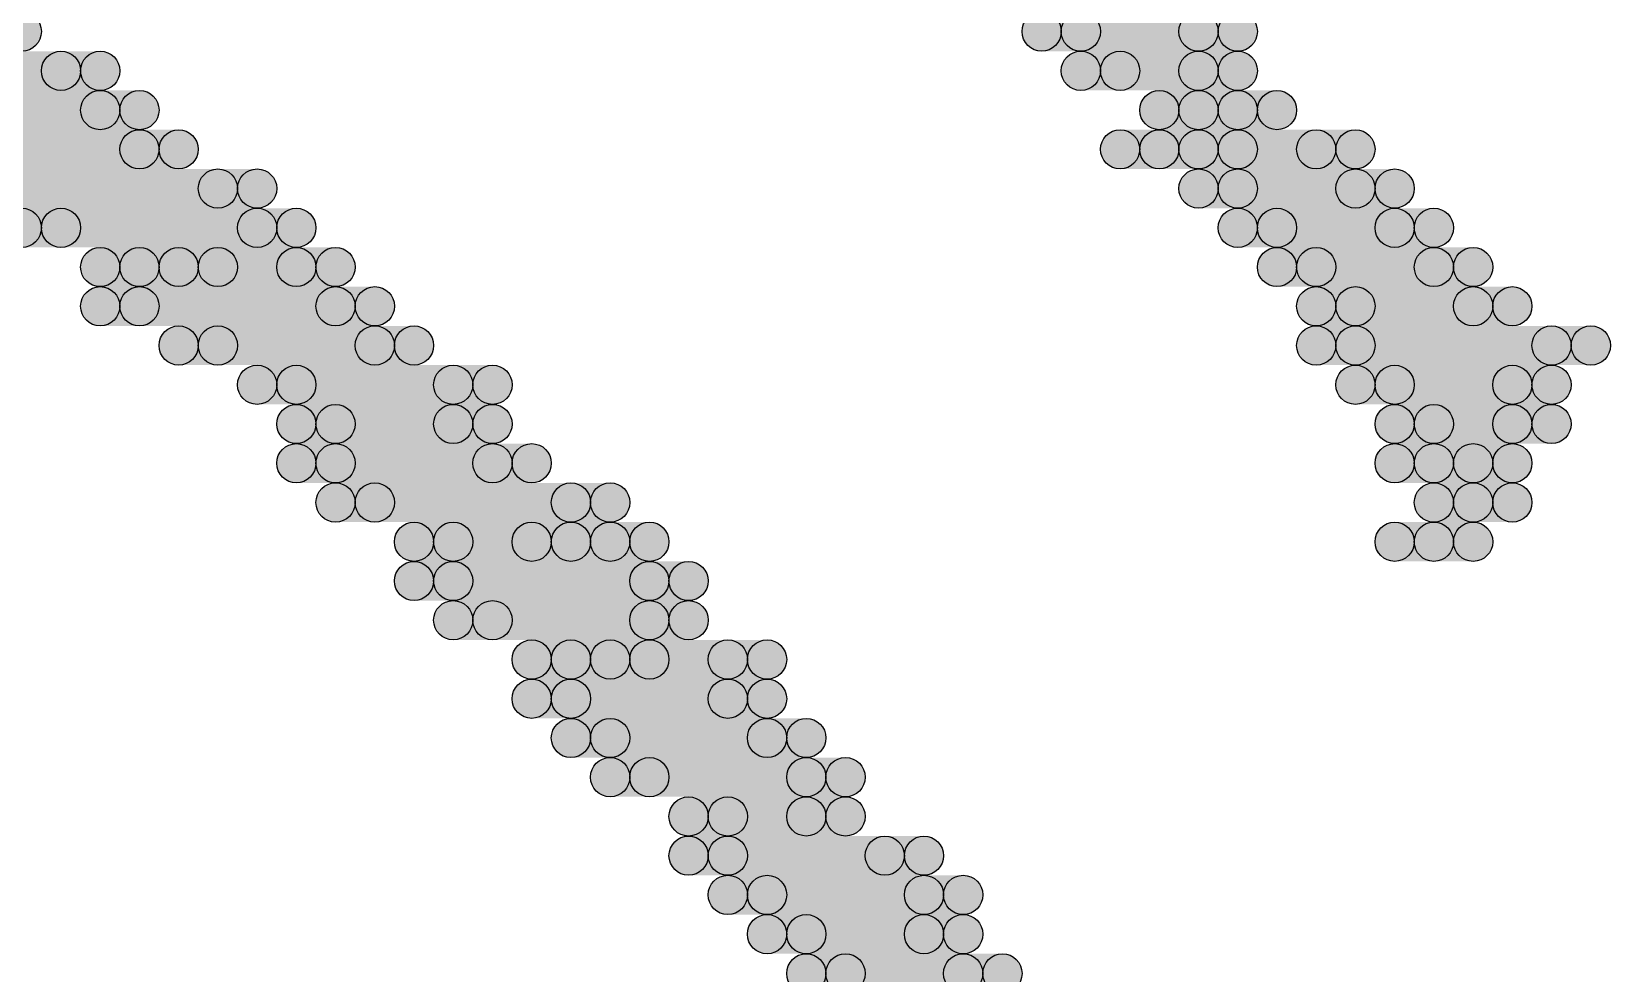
# Model space of a CAD drawing. Header units: millimetres. Extents: x 0 to 137, y 0 to 37.
# Drawn here: x 132.493 to 133.515, y 7.798 to 8.407 of the extents above; entities that cross this region are included whole.
import ezdxf

# ---------------------------------------------------------------- set-up
doc = ezdxf.new("R2010")
doc.units = ezdxf.units.MM
doc.layers.add('TopLayer', color=1, linetype='Continuous')
doc.layers.add('TopSolder', color=216, linetype='Continuous')

msp = doc.modelspace()

# ---------------------------------------------------------------- hatches: boundary and pattern name
at = {"layer": 'TopLayer'}
h = msp.add_hatch(color=1, dxfattribs=at)
edge = h.paths.add_edge_path()
edge.add_arc((132.4864, 8.4074), 0.0127, 0, 360)
h = msp.add_hatch(color=1, dxfattribs=at)
edge = h.paths.add_edge_path()
edge.add_arc((133.1722, 8.4074), 0.0127, 0, 360)
for points in [[(133.1722, 8.3947), (133.1722, 8.4201), (133.2738, 8.4201), (133.2738, 8.3947)], [(132.3848, 8.3693), (132.3848, 8.3947), (132.5372, 8.3947), (132.5372, 8.3693)], [(133.1976, 8.3693), (133.1976, 8.3947), (133.2738, 8.3947), (133.2738, 8.3693)], [(132.4102, 8.3439), (132.4102, 8.3693), (132.5626, 8.3693), (132.5626, 8.3439)], [(133.2484, 8.3439), (133.2484, 8.3693), (133.2992, 8.3693), (133.2992, 8.3439)], [(132.461, 8.3185), (132.461, 8.3439), (132.588, 8.3439), (132.588, 8.3185)], [(133.223, 8.3185), (133.223, 8.3439), (133.2484, 8.3439), (133.2484, 8.3185)], [(133.2738, 8.3185), (133.2738, 8.3439), (133.35, 8.3439), (133.35, 8.3185)], [(132.461, 8.2931), (132.461, 8.3185), (132.6388, 8.3185), (132.6388, 8.2931)], [(133.2738, 8.2931), (133.2738, 8.3185), (133.3754, 8.3185), (133.3754, 8.2931)], [(132.5118, 8.2677), (132.5118, 8.2931), (132.6642, 8.2931), (132.6642, 8.2677)], [(133.2992, 8.2677), (133.2992, 8.2931), (133.4008, 8.2931), (133.4008, 8.2677)], [(132.5626, 8.2423), (132.5626, 8.2677), (132.588, 8.2677), (132.588, 8.2423)], [(132.6134, 8.2423), (132.6134, 8.2677), (132.6896, 8.2677), (132.6896, 8.2423)], [(133.3246, 8.2423), (133.3246, 8.2677), (133.4262, 8.2677), (133.4262, 8.2423)], [(132.5626, 8.2169), (132.5626, 8.2423), (132.715, 8.2423), (132.715, 8.2169)], [(133.35, 8.2169), (133.35, 8.2423), (133.4516, 8.2423), (133.4516, 8.2169)], [(132.6134, 8.1915), (132.6134, 8.2169), (132.7404, 8.2169), (132.7404, 8.1915)], [(133.35, 8.1915), (133.35, 8.2169), (133.5024, 8.2169), (133.5024, 8.1915)], [(132.6642, 8.1661), (132.6642, 8.1915), (132.7912, 8.1915), (132.7912, 8.1661)], [(133.3754, 8.1661), (133.3754, 8.1915), (133.477, 8.1915), (133.477, 8.1661)], [(132.6896, 8.1407), (132.6896, 8.1661), (132.7912, 8.1661), (132.7912, 8.1407)], [(133.4008, 8.1407), (133.4008, 8.1661), (133.477, 8.1661), (133.477, 8.1407)], [(132.6896, 8.1153), (132.6896, 8.1407), (132.8166, 8.1407), (132.8166, 8.1153)], [(133.4008, 8.1153), (133.4008, 8.1407), (133.4516, 8.1407), (133.4516, 8.1153)], [(132.715, 8.0899), (132.715, 8.1153), (132.8674, 8.1153), (132.8674, 8.0899)], [(133.4262, 8.0899), (133.4262, 8.1153), (133.4516, 8.1153), (133.4516, 8.0899)], [(132.7658, 8.0645), (132.7658, 8.0899), (132.842, 8.0899), (132.842, 8.0645)], [(132.8674, 8.0645), (132.8674, 8.0899), (132.8928, 8.0899), (132.8928, 8.0645)], [(133.4008, 8.0645), (133.4008, 8.0899), (133.4262, 8.0899), (133.4262, 8.0645)], [(132.7658, 8.0391), (132.7658, 8.0645), (132.9182, 8.0645), (132.9182, 8.0391)], [(132.7912, 8.0137), (132.7912, 8.0391), (132.9182, 8.0391), (132.9182, 8.0137)], [(132.842, 7.9883), (132.842, 8.0137), (132.8674, 8.0137), (132.8674, 7.9883)], [(132.8928, 7.9883), (132.8928, 8.0137), (132.969, 8.0137), (132.969, 7.9883)], [(132.842, 7.9629), (132.842, 7.9883), (132.969, 7.9883), (132.969, 7.9629)], [(132.8674, 7.9375), (132.8674, 7.9629), (132.9944, 7.9629), (132.9944, 7.9375)], [(132.8928, 7.9121), (132.8928, 7.9375), (133.0198, 7.9375), (133.0198, 7.9121)], [(132.9436, 7.8867), (132.9436, 7.9121), (133.0198, 7.9121), (133.0198, 7.8867)], [(132.9436, 7.8613), (132.9436, 7.8867), (133.0706, 7.8867), (133.0706, 7.8613)], [(132.969, 7.8359), (132.969, 7.8613), (133.096, 7.8613), (133.096, 7.8359)], [(132.9944, 7.8105), (132.9944, 7.8359), (133.096, 7.8359), (133.096, 7.8105)], [(133.0198, 7.7851), (133.0198, 7.8105), (133.1214, 7.8105), (133.1214, 7.7851)]]:
    msp.add_hatch(color=1, dxfattribs=at).paths.add_polyline_path(points)
h = msp.add_hatch(color=1, dxfattribs=at)
edge = h.paths.add_edge_path()
edge.add_arc((133.2738, 8.4074), 0.0127, 0, 360)
h = msp.add_hatch(color=1, dxfattribs=at)
edge = h.paths.add_edge_path()
edge.add_arc((132.5372, 8.382), 0.0127, 0, 360)
h = msp.add_hatch(color=1, dxfattribs=at)
edge = h.paths.add_edge_path()
edge.add_arc((133.1976, 8.382), 0.0127, 0, 360)
h = msp.add_hatch(color=1, dxfattribs=at)
edge = h.paths.add_edge_path()
edge.add_arc((133.2738, 8.382), 0.0127, 0, 360)
h = msp.add_hatch(color=1, dxfattribs=at)
edge = h.paths.add_edge_path()
edge.add_arc((132.5626, 8.3566), 0.0127, 0, 360)
h = msp.add_hatch(color=1, dxfattribs=at)
edge = h.paths.add_edge_path()
edge.add_arc((133.2484, 8.3566), 0.0127, 0, 360)
h = msp.add_hatch(color=1, dxfattribs=at)
edge = h.paths.add_edge_path()
edge.add_arc((133.2992, 8.3566), 0.0127, 0, 360)
h = msp.add_hatch(color=1, dxfattribs=at)
edge = h.paths.add_edge_path()
edge.add_arc((132.588, 8.3312), 0.0127, 0, 360)
h = msp.add_hatch(color=1, dxfattribs=at)
edge = h.paths.add_edge_path()
edge.add_arc((133.223, 8.3312), 0.0127, 0, 360)
h = msp.add_hatch(color=1, dxfattribs=at)
edge = h.paths.add_edge_path()
edge.add_arc((133.2484, 8.3312), 0.0127, 0, 360)
h = msp.add_hatch(color=1, dxfattribs=at)
edge = h.paths.add_edge_path()
edge.add_arc((133.2738, 8.3312), 0.0127, 0, 360)
h = msp.add_hatch(color=1, dxfattribs=at)
edge = h.paths.add_edge_path()
edge.add_arc((133.35, 8.3312), 0.0127, 0, 360)
h = msp.add_hatch(color=1, dxfattribs=at)
edge = h.paths.add_edge_path()
edge.add_arc((132.6388, 8.3058), 0.0127, 0, 360)
h = msp.add_hatch(color=1, dxfattribs=at)
edge = h.paths.add_edge_path()
edge.add_arc((133.2738, 8.3058), 0.0127, 0, 360)
h = msp.add_hatch(color=1, dxfattribs=at)
edge = h.paths.add_edge_path()
edge.add_arc((133.3754, 8.3058), 0.0127, 0, 360)
h = msp.add_hatch(color=1, dxfattribs=at)
edge = h.paths.add_edge_path()
edge.add_arc((132.5118, 8.2804), 0.0127, 0, 360)
h = msp.add_hatch(color=1, dxfattribs=at)
edge = h.paths.add_edge_path()
edge.add_arc((132.6642, 8.2804), 0.0127, 0, 360)
h = msp.add_hatch(color=1, dxfattribs=at)
edge = h.paths.add_edge_path()
edge.add_arc((133.2992, 8.2804), 0.0127, 0, 360)
h = msp.add_hatch(color=1, dxfattribs=at)
edge = h.paths.add_edge_path()
edge.add_arc((133.4008, 8.2804), 0.0127, 0, 360)
h = msp.add_hatch(color=1, dxfattribs=at)
edge = h.paths.add_edge_path()
edge.add_arc((132.5626, 8.255), 0.0127, 0, 360)
h = msp.add_hatch(color=1, dxfattribs=at)
edge = h.paths.add_edge_path()
edge.add_arc((132.588, 8.255), 0.0127, 0, 360)
h = msp.add_hatch(color=1, dxfattribs=at)
edge = h.paths.add_edge_path()
edge.add_arc((132.6134, 8.255), 0.0127, 0, 360)
h = msp.add_hatch(color=1, dxfattribs=at)
edge = h.paths.add_edge_path()
edge.add_arc((132.6896, 8.255), 0.0127, 0, 360)
h = msp.add_hatch(color=1, dxfattribs=at)
edge = h.paths.add_edge_path()
edge.add_arc((133.3246, 8.255), 0.0127, 0, 360)
h = msp.add_hatch(color=1, dxfattribs=at)
edge = h.paths.add_edge_path()
edge.add_arc((133.4262, 8.255), 0.0127, 0, 360)
h = msp.add_hatch(color=1, dxfattribs=at)
edge = h.paths.add_edge_path()
edge.add_arc((132.5626, 8.2296), 0.0127, 0, 360)
h = msp.add_hatch(color=1, dxfattribs=at)
edge = h.paths.add_edge_path()
edge.add_arc((132.715, 8.2296), 0.0127, 0, 360)
h = msp.add_hatch(color=1, dxfattribs=at)
edge = h.paths.add_edge_path()
edge.add_arc((133.35, 8.2296), 0.0127, 0, 360)
h = msp.add_hatch(color=1, dxfattribs=at)
edge = h.paths.add_edge_path()
edge.add_arc((133.4516, 8.2296), 0.0127, 0, 360)
h = msp.add_hatch(color=1, dxfattribs=at)
edge = h.paths.add_edge_path()
edge.add_arc((132.6134, 8.2042), 0.0127, 0, 360)
h = msp.add_hatch(color=1, dxfattribs=at)
edge = h.paths.add_edge_path()
edge.add_arc((132.7404, 8.2042), 0.0127, 0, 360)
h = msp.add_hatch(color=1, dxfattribs=at)
edge = h.paths.add_edge_path()
edge.add_arc((133.35, 8.2042), 0.0127, 0, 360)
h = msp.add_hatch(color=1, dxfattribs=at)
edge = h.paths.add_edge_path()
edge.add_arc((133.5024, 8.2042), 0.0127, 0, 360)
h = msp.add_hatch(color=1, dxfattribs=at)
edge = h.paths.add_edge_path()
edge.add_arc((132.6642, 8.1788), 0.0127, 0, 360)
h = msp.add_hatch(color=1, dxfattribs=at)
edge = h.paths.add_edge_path()
edge.add_arc((132.7912, 8.1788), 0.0127, 0, 360)
h = msp.add_hatch(color=1, dxfattribs=at)
edge = h.paths.add_edge_path()
edge.add_arc((133.3754, 8.1788), 0.0127, 0, 360)
h = msp.add_hatch(color=1, dxfattribs=at)
edge = h.paths.add_edge_path()
edge.add_arc((133.477, 8.1788), 0.0127, 0, 360)
h = msp.add_hatch(color=1, dxfattribs=at)
edge = h.paths.add_edge_path()
edge.add_arc((132.6896, 8.1534), 0.0127, 0, 360)
h = msp.add_hatch(color=1, dxfattribs=at)
edge = h.paths.add_edge_path()
edge.add_arc((132.7912, 8.1534), 0.0127, 0, 360)
h = msp.add_hatch(color=1, dxfattribs=at)
edge = h.paths.add_edge_path()
edge.add_arc((133.4008, 8.1534), 0.0127, 0, 360)
h = msp.add_hatch(color=1, dxfattribs=at)
edge = h.paths.add_edge_path()
edge.add_arc((133.477, 8.1534), 0.0127, 0, 360)
h = msp.add_hatch(color=1, dxfattribs=at)
edge = h.paths.add_edge_path()
edge.add_arc((132.6896, 8.128), 0.0127, 0, 360)
h = msp.add_hatch(color=1, dxfattribs=at)
edge = h.paths.add_edge_path()
edge.add_arc((132.8166, 8.128), 0.0127, 0, 360)
h = msp.add_hatch(color=1, dxfattribs=at)
edge = h.paths.add_edge_path()
edge.add_arc((133.4008, 8.128), 0.0127, 0, 360)
h = msp.add_hatch(color=1, dxfattribs=at)
edge = h.paths.add_edge_path()
edge.add_arc((133.4516, 8.128), 0.0127, 0, 360)
h = msp.add_hatch(color=1, dxfattribs=at)
edge = h.paths.add_edge_path()
edge.add_arc((132.715, 8.1026), 0.0127, 0, 360)
h = msp.add_hatch(color=1, dxfattribs=at)
edge = h.paths.add_edge_path()
edge.add_arc((132.8674, 8.1026), 0.0127, 0, 360)
h = msp.add_hatch(color=1, dxfattribs=at)
edge = h.paths.add_edge_path()
edge.add_arc((133.4262, 8.1026), 0.0127, 0, 360)
h = msp.add_hatch(color=1, dxfattribs=at)
edge = h.paths.add_edge_path()
edge.add_arc((133.4516, 8.1026), 0.0127, 0, 360)
h = msp.add_hatch(color=1, dxfattribs=at)
edge = h.paths.add_edge_path()
edge.add_arc((132.7658, 8.0772), 0.0127, 0, 360)
h = msp.add_hatch(color=1, dxfattribs=at)
edge = h.paths.add_edge_path()
edge.add_arc((132.842, 8.0772), 0.0127, 0, 360)
h = msp.add_hatch(color=1, dxfattribs=at)
edge = h.paths.add_edge_path()
edge.add_arc((132.8674, 8.0772), 0.0127, 0, 360)
h = msp.add_hatch(color=1, dxfattribs=at)
edge = h.paths.add_edge_path()
edge.add_arc((132.8928, 8.0772), 0.0127, 0, 360)
h = msp.add_hatch(color=1, dxfattribs=at)
edge = h.paths.add_edge_path()
edge.add_arc((133.4008, 8.0772), 0.0127, 0, 360)
h = msp.add_hatch(color=1, dxfattribs=at)
edge = h.paths.add_edge_path()
edge.add_arc((133.4262, 8.0772), 0.0127, 0, 360)
h = msp.add_hatch(color=1, dxfattribs=at)
edge = h.paths.add_edge_path()
edge.add_arc((132.7658, 8.0518), 0.0127, 0, 360)
h = msp.add_hatch(color=1, dxfattribs=at)
edge = h.paths.add_edge_path()
edge.add_arc((132.9182, 8.0518), 0.0127, 0, 360)
h = msp.add_hatch(color=1, dxfattribs=at)
edge = h.paths.add_edge_path()
edge.add_arc((132.7912, 8.0264), 0.0127, 0, 360)
h = msp.add_hatch(color=1, dxfattribs=at)
edge = h.paths.add_edge_path()
edge.add_arc((132.9182, 8.0264), 0.0127, 0, 360)
h = msp.add_hatch(color=1, dxfattribs=at)
edge = h.paths.add_edge_path()
edge.add_arc((132.842, 8.001), 0.0127, 0, 360)
h = msp.add_hatch(color=1, dxfattribs=at)
edge = h.paths.add_edge_path()
edge.add_arc((132.8674, 8.001), 0.0127, 0, 360)
h = msp.add_hatch(color=1, dxfattribs=at)
edge = h.paths.add_edge_path()
edge.add_arc((132.8928, 8.001), 0.0127, 0, 360)
h = msp.add_hatch(color=1, dxfattribs=at)
edge = h.paths.add_edge_path()
edge.add_arc((132.969, 8.001), 0.0127, 0, 360)
h = msp.add_hatch(color=1, dxfattribs=at)
edge = h.paths.add_edge_path()
edge.add_arc((132.842, 7.9756), 0.0127, 0, 360)
h = msp.add_hatch(color=1, dxfattribs=at)
edge = h.paths.add_edge_path()
edge.add_arc((132.969, 7.9756), 0.0127, 0, 360)
h = msp.add_hatch(color=1, dxfattribs=at)
edge = h.paths.add_edge_path()
edge.add_arc((132.8674, 7.9502), 0.0127, 0, 360)
h = msp.add_hatch(color=1, dxfattribs=at)
edge = h.paths.add_edge_path()
edge.add_arc((132.9944, 7.9502), 0.0127, 0, 360)
h = msp.add_hatch(color=1, dxfattribs=at)
edge = h.paths.add_edge_path()
edge.add_arc((132.8928, 7.9248), 0.0127, 0, 360)
h = msp.add_hatch(color=1, dxfattribs=at)
edge = h.paths.add_edge_path()
edge.add_arc((133.0198, 7.9248), 0.0127, 0, 360)
h = msp.add_hatch(color=1, dxfattribs=at)
edge = h.paths.add_edge_path()
edge.add_arc((132.9436, 7.8994), 0.0127, 0, 360)
h = msp.add_hatch(color=1, dxfattribs=at)
edge = h.paths.add_edge_path()
edge.add_arc((133.0198, 7.8994), 0.0127, 0, 360)
h = msp.add_hatch(color=1, dxfattribs=at)
edge = h.paths.add_edge_path()
edge.add_arc((132.9436, 7.874), 0.0127, 0, 360)
h = msp.add_hatch(color=1, dxfattribs=at)
edge = h.paths.add_edge_path()
edge.add_arc((133.0706, 7.874), 0.0127, 0, 360)
h = msp.add_hatch(color=1, dxfattribs=at)
edge = h.paths.add_edge_path()
edge.add_arc((132.969, 7.8486), 0.0127, 0, 360)
h = msp.add_hatch(color=1, dxfattribs=at)
edge = h.paths.add_edge_path()
edge.add_arc((133.096, 7.8486), 0.0127, 0, 360)
h = msp.add_hatch(color=1, dxfattribs=at)
edge = h.paths.add_edge_path()
edge.add_arc((132.9944, 7.8232), 0.0127, 0, 360)
h = msp.add_hatch(color=1, dxfattribs=at)
edge = h.paths.add_edge_path()
edge.add_arc((133.096, 7.8232), 0.0127, 0, 360)
h = msp.add_hatch(color=1, dxfattribs=at)
edge = h.paths.add_edge_path()
edge.add_arc((133.0198, 7.7978), 0.0127, 0, 360)
h = msp.add_hatch(color=1, dxfattribs=at)
edge = h.paths.add_edge_path()
edge.add_arc((133.1214, 7.7978), 0.0127, 0, 360)
at = {"layer": 'TopSolder'}
h = msp.add_hatch(color=216, dxfattribs=at)
edge = h.paths.add_edge_path()
edge.add_arc((133.1468, 8.4074), 0.0127, 0, 360)
for points in [[(133.1468, 8.3947), (133.1468, 8.4201), (133.2484, 8.4201), (133.2484, 8.3947)], [(132.3594, 8.3693), (132.3594, 8.3947), (132.5118, 8.3947), (132.5118, 8.3693)], [(133.1722, 8.3693), (133.1722, 8.3947), (133.2484, 8.3947), (133.2484, 8.3693)], [(132.3848, 8.3439), (132.3848, 8.3693), (132.5372, 8.3693), (132.5372, 8.3439)], [(133.223, 8.3439), (133.223, 8.3693), (133.2738, 8.3693), (133.2738, 8.3439)], [(132.4356, 8.3185), (132.4356, 8.3439), (132.5626, 8.3439), (132.5626, 8.3185)], [(133.1976, 8.3185), (133.1976, 8.3439), (133.223, 8.3439), (133.223, 8.3185)], [(133.2484, 8.3185), (133.2484, 8.3439), (133.3246, 8.3439), (133.3246, 8.3185)], [(132.4356, 8.2931), (132.4356, 8.3185), (132.6134, 8.3185), (132.6134, 8.2931)], [(133.2484, 8.2931), (133.2484, 8.3185), (133.35, 8.3185), (133.35, 8.2931)], [(132.4864, 8.2677), (132.4864, 8.2931), (132.6388, 8.2931), (132.6388, 8.2677)], [(133.2738, 8.2677), (133.2738, 8.2931), (133.3754, 8.2931), (133.3754, 8.2677)], [(132.5372, 8.2423), (132.5372, 8.2677), (132.5626, 8.2677), (132.5626, 8.2423)], [(132.588, 8.2423), (132.588, 8.2677), (132.6642, 8.2677), (132.6642, 8.2423)], [(133.2992, 8.2423), (133.2992, 8.2677), (133.4008, 8.2677), (133.4008, 8.2423)], [(132.5372, 8.2169), (132.5372, 8.2423), (132.6896, 8.2423), (132.6896, 8.2169)], [(133.3246, 8.2169), (133.3246, 8.2423), (133.4262, 8.2423), (133.4262, 8.2169)], [(132.588, 8.1915), (132.588, 8.2169), (132.715, 8.2169), (132.715, 8.1915)], [(133.3246, 8.1915), (133.3246, 8.2169), (133.477, 8.2169), (133.477, 8.1915)], [(132.6388, 8.1661), (132.6388, 8.1915), (132.7658, 8.1915), (132.7658, 8.1661)], [(133.35, 8.1661), (133.35, 8.1915), (133.4516, 8.1915), (133.4516, 8.1661)], [(132.6642, 8.1407), (132.6642, 8.1661), (132.7658, 8.1661), (132.7658, 8.1407)], [(133.3754, 8.1407), (133.3754, 8.1661), (133.4516, 8.1661), (133.4516, 8.1407)], [(132.6642, 8.1153), (132.6642, 8.1407), (132.7912, 8.1407), (132.7912, 8.1153)], [(133.3754, 8.1153), (133.3754, 8.1407), (133.4262, 8.1407), (133.4262, 8.1153)], [(132.6896, 8.0899), (132.6896, 8.1153), (132.842, 8.1153), (132.842, 8.0899)], [(133.4008, 8.0899), (133.4008, 8.1153), (133.4262, 8.1153), (133.4262, 8.0899)], [(132.7404, 8.0645), (132.7404, 8.0899), (132.8166, 8.0899), (132.8166, 8.0645)], [(132.842, 8.0645), (132.842, 8.0899), (132.8674, 8.0899), (132.8674, 8.0645)], [(133.3754, 8.0645), (133.3754, 8.0899), (133.4008, 8.0899), (133.4008, 8.0645)], [(132.7404, 8.0391), (132.7404, 8.0645), (132.8928, 8.0645), (132.8928, 8.0391)], [(132.7658, 8.0137), (132.7658, 8.0391), (132.8928, 8.0391), (132.8928, 8.0137)], [(132.8166, 7.9883), (132.8166, 8.0137), (132.842, 8.0137), (132.842, 7.9883)], [(132.8674, 7.9883), (132.8674, 8.0137), (132.9436, 8.0137), (132.9436, 7.9883)], [(132.8166, 7.9629), (132.8166, 7.9883), (132.9436, 7.9883), (132.9436, 7.9629)], [(132.842, 7.9375), (132.842, 7.9629), (132.969, 7.9629), (132.969, 7.9375)], [(132.8674, 7.9121), (132.8674, 7.9375), (132.9944, 7.9375), (132.9944, 7.9121)], [(132.9182, 7.8867), (132.9182, 7.9121), (132.9944, 7.9121), (132.9944, 7.8867)], [(132.9182, 7.8613), (132.9182, 7.8867), (133.0452, 7.8867), (133.0452, 7.8613)], [(132.9436, 7.8359), (132.9436, 7.8613), (133.0706, 7.8613), (133.0706, 7.8359)], [(132.969, 7.8105), (132.969, 7.8359), (133.0706, 7.8359), (133.0706, 7.8105)], [(132.9944, 7.7851), (132.9944, 7.8105), (133.096, 7.8105), (133.096, 7.7851)]]:
    msp.add_hatch(color=216, dxfattribs=at).paths.add_polyline_path(points)
h = msp.add_hatch(color=216, dxfattribs=at)
edge = h.paths.add_edge_path()
edge.add_arc((133.2484, 8.4074), 0.0127, 0, 360)
h = msp.add_hatch(color=216, dxfattribs=at)
edge = h.paths.add_edge_path()
edge.add_arc((132.5118, 8.382), 0.0127, 0, 360)
h = msp.add_hatch(color=216, dxfattribs=at)
edge = h.paths.add_edge_path()
edge.add_arc((133.1722, 8.382), 0.0127, 0, 360)
h = msp.add_hatch(color=216, dxfattribs=at)
edge = h.paths.add_edge_path()
edge.add_arc((133.2484, 8.382), 0.0127, 0, 360)
h = msp.add_hatch(color=216, dxfattribs=at)
edge = h.paths.add_edge_path()
edge.add_arc((132.5372, 8.3566), 0.0127, 0, 360)
h = msp.add_hatch(color=216, dxfattribs=at)
edge = h.paths.add_edge_path()
edge.add_arc((133.223, 8.3566), 0.0127, 0, 360)
h = msp.add_hatch(color=216, dxfattribs=at)
edge = h.paths.add_edge_path()
edge.add_arc((133.2738, 8.3566), 0.0127, 0, 360)
h = msp.add_hatch(color=216, dxfattribs=at)
edge = h.paths.add_edge_path()
edge.add_arc((132.5626, 8.3312), 0.0127, 0, 360)
h = msp.add_hatch(color=216, dxfattribs=at)
edge = h.paths.add_edge_path()
edge.add_arc((133.1976, 8.3312), 0.0127, 0, 360)
h = msp.add_hatch(color=216, dxfattribs=at)
edge = h.paths.add_edge_path()
edge.add_arc((133.223, 8.3312), 0.0127, 0, 360)
h = msp.add_hatch(color=216, dxfattribs=at)
edge = h.paths.add_edge_path()
edge.add_arc((133.2484, 8.3312), 0.0127, 0, 360)
h = msp.add_hatch(color=216, dxfattribs=at)
edge = h.paths.add_edge_path()
edge.add_arc((133.3246, 8.3312), 0.0127, 0, 360)
h = msp.add_hatch(color=216, dxfattribs=at)
edge = h.paths.add_edge_path()
edge.add_arc((132.6134, 8.3058), 0.0127, 0, 360)
h = msp.add_hatch(color=216, dxfattribs=at)
edge = h.paths.add_edge_path()
edge.add_arc((133.2484, 8.3058), 0.0127, 0, 360)
h = msp.add_hatch(color=216, dxfattribs=at)
edge = h.paths.add_edge_path()
edge.add_arc((133.35, 8.3058), 0.0127, 0, 360)
h = msp.add_hatch(color=216, dxfattribs=at)
edge = h.paths.add_edge_path()
edge.add_arc((132.4864, 8.2804), 0.0127, 0, 360)
h = msp.add_hatch(color=216, dxfattribs=at)
edge = h.paths.add_edge_path()
edge.add_arc((132.6388, 8.2804), 0.0127, 0, 360)
h = msp.add_hatch(color=216, dxfattribs=at)
edge = h.paths.add_edge_path()
edge.add_arc((133.2738, 8.2804), 0.0127, 0, 360)
h = msp.add_hatch(color=216, dxfattribs=at)
edge = h.paths.add_edge_path()
edge.add_arc((133.3754, 8.2804), 0.0127, 0, 360)
h = msp.add_hatch(color=216, dxfattribs=at)
edge = h.paths.add_edge_path()
edge.add_arc((132.5372, 8.255), 0.0127, 0, 360)
h = msp.add_hatch(color=216, dxfattribs=at)
edge = h.paths.add_edge_path()
edge.add_arc((132.5626, 8.255), 0.0127, 0, 360)
h = msp.add_hatch(color=216, dxfattribs=at)
edge = h.paths.add_edge_path()
edge.add_arc((132.588, 8.255), 0.0127, 0, 360)
h = msp.add_hatch(color=216, dxfattribs=at)
edge = h.paths.add_edge_path()
edge.add_arc((132.6642, 8.255), 0.0127, 0, 360)
h = msp.add_hatch(color=216, dxfattribs=at)
edge = h.paths.add_edge_path()
edge.add_arc((133.2992, 8.255), 0.0127, 0, 360)
h = msp.add_hatch(color=216, dxfattribs=at)
edge = h.paths.add_edge_path()
edge.add_arc((133.4008, 8.255), 0.0127, 0, 360)
h = msp.add_hatch(color=216, dxfattribs=at)
edge = h.paths.add_edge_path()
edge.add_arc((132.5372, 8.2296), 0.0127, 0, 360)
h = msp.add_hatch(color=216, dxfattribs=at)
edge = h.paths.add_edge_path()
edge.add_arc((132.6896, 8.2296), 0.0127, 0, 360)
h = msp.add_hatch(color=216, dxfattribs=at)
edge = h.paths.add_edge_path()
edge.add_arc((133.3246, 8.2296), 0.0127, 0, 360)
h = msp.add_hatch(color=216, dxfattribs=at)
edge = h.paths.add_edge_path()
edge.add_arc((133.4262, 8.2296), 0.0127, 0, 360)
h = msp.add_hatch(color=216, dxfattribs=at)
edge = h.paths.add_edge_path()
edge.add_arc((132.588, 8.2042), 0.0127, 0, 360)
h = msp.add_hatch(color=216, dxfattribs=at)
edge = h.paths.add_edge_path()
edge.add_arc((132.715, 8.2042), 0.0127, 0, 360)
h = msp.add_hatch(color=216, dxfattribs=at)
edge = h.paths.add_edge_path()
edge.add_arc((133.3246, 8.2042), 0.0127, 0, 360)
h = msp.add_hatch(color=216, dxfattribs=at)
edge = h.paths.add_edge_path()
edge.add_arc((133.477, 8.2042), 0.0127, 0, 360)
h = msp.add_hatch(color=216, dxfattribs=at)
edge = h.paths.add_edge_path()
edge.add_arc((132.6388, 8.1788), 0.0127, 0, 360)
h = msp.add_hatch(color=216, dxfattribs=at)
edge = h.paths.add_edge_path()
edge.add_arc((132.7658, 8.1788), 0.0127, 0, 360)
h = msp.add_hatch(color=216, dxfattribs=at)
edge = h.paths.add_edge_path()
edge.add_arc((133.35, 8.1788), 0.0127, 0, 360)
h = msp.add_hatch(color=216, dxfattribs=at)
edge = h.paths.add_edge_path()
edge.add_arc((133.4516, 8.1788), 0.0127, 0, 360)
h = msp.add_hatch(color=216, dxfattribs=at)
edge = h.paths.add_edge_path()
edge.add_arc((132.6642, 8.1534), 0.0127, 0, 360)
h = msp.add_hatch(color=216, dxfattribs=at)
edge = h.paths.add_edge_path()
edge.add_arc((132.7658, 8.1534), 0.0127, 0, 360)
h = msp.add_hatch(color=216, dxfattribs=at)
edge = h.paths.add_edge_path()
edge.add_arc((133.3754, 8.1534), 0.0127, 0, 360)
h = msp.add_hatch(color=216, dxfattribs=at)
edge = h.paths.add_edge_path()
edge.add_arc((133.4516, 8.1534), 0.0127, 0, 360)
h = msp.add_hatch(color=216, dxfattribs=at)
edge = h.paths.add_edge_path()
edge.add_arc((132.6642, 8.128), 0.0127, 0, 360)
h = msp.add_hatch(color=216, dxfattribs=at)
edge = h.paths.add_edge_path()
edge.add_arc((132.7912, 8.128), 0.0127, 0, 360)
h = msp.add_hatch(color=216, dxfattribs=at)
edge = h.paths.add_edge_path()
edge.add_arc((133.3754, 8.128), 0.0127, 0, 360)
h = msp.add_hatch(color=216, dxfattribs=at)
edge = h.paths.add_edge_path()
edge.add_arc((133.4262, 8.128), 0.0127, 0, 360)
h = msp.add_hatch(color=216, dxfattribs=at)
edge = h.paths.add_edge_path()
edge.add_arc((132.6896, 8.1026), 0.0127, 0, 360)
h = msp.add_hatch(color=216, dxfattribs=at)
edge = h.paths.add_edge_path()
edge.add_arc((132.842, 8.1026), 0.0127, 0, 360)
h = msp.add_hatch(color=216, dxfattribs=at)
edge = h.paths.add_edge_path()
edge.add_arc((133.4008, 8.1026), 0.0127, 0, 360)
h = msp.add_hatch(color=216, dxfattribs=at)
edge = h.paths.add_edge_path()
edge.add_arc((133.4262, 8.1026), 0.0127, 0, 360)
h = msp.add_hatch(color=216, dxfattribs=at)
edge = h.paths.add_edge_path()
edge.add_arc((132.7404, 8.0772), 0.0127, 0, 360)
h = msp.add_hatch(color=216, dxfattribs=at)
edge = h.paths.add_edge_path()
edge.add_arc((132.8166, 8.0772), 0.0127, 0, 360)
h = msp.add_hatch(color=216, dxfattribs=at)
edge = h.paths.add_edge_path()
edge.add_arc((132.842, 8.0772), 0.0127, 0, 360)
h = msp.add_hatch(color=216, dxfattribs=at)
edge = h.paths.add_edge_path()
edge.add_arc((132.8674, 8.0772), 0.0127, 0, 360)
h = msp.add_hatch(color=216, dxfattribs=at)
edge = h.paths.add_edge_path()
edge.add_arc((133.3754, 8.0772), 0.0127, 0, 360)
h = msp.add_hatch(color=216, dxfattribs=at)
edge = h.paths.add_edge_path()
edge.add_arc((133.4008, 8.0772), 0.0127, 0, 360)
h = msp.add_hatch(color=216, dxfattribs=at)
edge = h.paths.add_edge_path()
edge.add_arc((132.7404, 8.0518), 0.0127, 0, 360)
h = msp.add_hatch(color=216, dxfattribs=at)
edge = h.paths.add_edge_path()
edge.add_arc((132.8928, 8.0518), 0.0127, 0, 360)
h = msp.add_hatch(color=216, dxfattribs=at)
edge = h.paths.add_edge_path()
edge.add_arc((132.7658, 8.0264), 0.0127, 0, 360)
h = msp.add_hatch(color=216, dxfattribs=at)
edge = h.paths.add_edge_path()
edge.add_arc((132.8928, 8.0264), 0.0127, 0, 360)
h = msp.add_hatch(color=216, dxfattribs=at)
edge = h.paths.add_edge_path()
edge.add_arc((132.8166, 8.001), 0.0127, 0, 360)
h = msp.add_hatch(color=216, dxfattribs=at)
edge = h.paths.add_edge_path()
edge.add_arc((132.842, 8.001), 0.0127, 0, 360)
h = msp.add_hatch(color=216, dxfattribs=at)
edge = h.paths.add_edge_path()
edge.add_arc((132.8674, 8.001), 0.0127, 0, 360)
h = msp.add_hatch(color=216, dxfattribs=at)
edge = h.paths.add_edge_path()
edge.add_arc((132.9436, 8.001), 0.0127, 0, 360)
h = msp.add_hatch(color=216, dxfattribs=at)
edge = h.paths.add_edge_path()
edge.add_arc((132.8166, 7.9756), 0.0127, 0, 360)
h = msp.add_hatch(color=216, dxfattribs=at)
edge = h.paths.add_edge_path()
edge.add_arc((132.9436, 7.9756), 0.0127, 0, 360)
h = msp.add_hatch(color=216, dxfattribs=at)
edge = h.paths.add_edge_path()
edge.add_arc((132.842, 7.9502), 0.0127, 0, 360)
h = msp.add_hatch(color=216, dxfattribs=at)
edge = h.paths.add_edge_path()
edge.add_arc((132.969, 7.9502), 0.0127, 0, 360)
h = msp.add_hatch(color=216, dxfattribs=at)
edge = h.paths.add_edge_path()
edge.add_arc((132.8674, 7.9248), 0.0127, 0, 360)
h = msp.add_hatch(color=216, dxfattribs=at)
edge = h.paths.add_edge_path()
edge.add_arc((132.9944, 7.9248), 0.0127, 0, 360)
h = msp.add_hatch(color=216, dxfattribs=at)
edge = h.paths.add_edge_path()
edge.add_arc((132.9182, 7.8994), 0.0127, 0, 360)
h = msp.add_hatch(color=216, dxfattribs=at)
edge = h.paths.add_edge_path()
edge.add_arc((132.9944, 7.8994), 0.0127, 0, 360)
h = msp.add_hatch(color=216, dxfattribs=at)
edge = h.paths.add_edge_path()
edge.add_arc((132.9182, 7.874), 0.0127, 0, 360)
h = msp.add_hatch(color=216, dxfattribs=at)
edge = h.paths.add_edge_path()
edge.add_arc((133.0452, 7.874), 0.0127, 0, 360)
h = msp.add_hatch(color=216, dxfattribs=at)
edge = h.paths.add_edge_path()
edge.add_arc((132.9436, 7.8486), 0.0127, 0, 360)
h = msp.add_hatch(color=216, dxfattribs=at)
edge = h.paths.add_edge_path()
edge.add_arc((133.0706, 7.8486), 0.0127, 0, 360)
h = msp.add_hatch(color=216, dxfattribs=at)
edge = h.paths.add_edge_path()
edge.add_arc((132.969, 7.8232), 0.0127, 0, 360)
h = msp.add_hatch(color=216, dxfattribs=at)
edge = h.paths.add_edge_path()
edge.add_arc((133.0706, 7.8232), 0.0127, 0, 360)
h = msp.add_hatch(color=216, dxfattribs=at)
edge = h.paths.add_edge_path()
edge.add_arc((132.9944, 7.7978), 0.0127, 0, 360)
h = msp.add_hatch(color=216, dxfattribs=at)
edge = h.paths.add_edge_path()
edge.add_arc((133.096, 7.7978), 0.0127, 0, 360)

# ---------------------------------------------------------------- linework, layer by layer
at = {"layer": 'TopLayer'}
for centre in [(132.4864, 8.4074), (133.1722, 8.4074), (133.2738, 8.4074), (132.5372, 8.382), (133.1976, 8.382), (133.2738, 8.382), (132.5626, 8.3566), (133.2484, 8.3566), (133.2992, 8.3566), (132.588, 8.3312), (133.223, 8.3312), (133.2484, 8.3312), (133.2738, 8.3312), (133.35, 8.3312), (132.6388, 8.3058), (133.2738, 8.3058), (133.3754, 8.3058), (132.5118, 8.2804), (132.6642, 8.2804), (133.2992, 8.2804), (133.4008, 8.2804), (132.5626, 8.255), (132.588, 8.255), (132.6134, 8.255), (132.6896, 8.255), (133.3246, 8.255), (133.4262, 8.255), (132.5626, 8.2296), (132.715, 8.2296), (133.35, 8.2296), (133.4516, 8.2296), (132.6134, 8.2042), (132.7404, 8.2042), (133.35, 8.2042), (133.5024, 8.2042), (132.6642, 8.1788), (132.7912, 8.1788), (133.3754, 8.1788), (133.477, 8.1788), (132.6896, 8.1534), (132.7912, 8.1534), (133.4008, 8.1534), (133.477, 8.1534), (132.6896, 8.128), (132.8166, 8.128), (133.4008, 8.128), (133.4516, 8.128), (132.715, 8.1026), (132.8674, 8.1026), (133.4262, 8.1026), (133.4516, 8.1026), (132.7658, 8.0772), (132.842, 8.0772), (132.8674, 8.0772), (132.8928, 8.0772), (133.4008, 8.0772), (133.4262, 8.0772), (132.7658, 8.0518), (132.9182, 8.0518), (132.7912, 8.0264), (132.9182, 8.0264), (132.842, 8.001), (132.8674, 8.001), (132.8928, 8.001), (132.969, 8.001), (132.842, 7.9756), (132.969, 7.9756), (132.8674, 7.9502), (132.9944, 7.9502), (132.8928, 7.9248), (133.0198, 7.9248), (132.9436, 7.8994), (133.0198, 7.8994), (132.9436, 7.874), (133.0706, 7.874), (132.969, 7.8486), (133.096, 7.8486), (132.9944, 7.8232), (133.096, 7.8232), (133.0198, 7.7978), (133.1214, 7.7978)]:
    msp.add_circle(centre, 0.0127, dxfattribs=at)
at = {"layer": 'TopSolder'}
for centre in [(133.1468, 8.4074), (133.2484, 8.4074), (132.5118, 8.382), (133.1722, 8.382), (133.2484, 8.382), (132.5372, 8.3566), (133.223, 8.3566), (133.2738, 8.3566), (132.5626, 8.3312), (133.1976, 8.3312), (133.223, 8.3312), (133.2484, 8.3312), (133.3246, 8.3312), (132.6134, 8.3058), (133.2484, 8.3058), (133.35, 8.3058), (132.4864, 8.2804), (132.6388, 8.2804), (133.2738, 8.2804), (133.3754, 8.2804), (132.5372, 8.255), (132.5626, 8.255), (132.588, 8.255), (132.6642, 8.255), (133.2992, 8.255), (133.4008, 8.255), (132.5372, 8.2296), (132.6896, 8.2296), (133.3246, 8.2296), (133.4262, 8.2296), (132.588, 8.2042), (132.715, 8.2042), (133.3246, 8.2042), (133.477, 8.2042), (132.6388, 8.1788), (132.7658, 8.1788), (133.35, 8.1788), (133.4516, 8.1788), (132.6642, 8.1534), (132.7658, 8.1534), (133.3754, 8.1534), (133.4516, 8.1534), (132.6642, 8.128), (132.7912, 8.128), (133.3754, 8.128), (133.4262, 8.128), (132.6896, 8.1026), (132.842, 8.1026), (133.4008, 8.1026), (133.4262, 8.1026), (132.7404, 8.0772), (132.8166, 8.0772), (132.842, 8.0772), (132.8674, 8.0772), (133.3754, 8.0772), (133.4008, 8.0772), (132.7404, 8.0518), (132.8928, 8.0518), (132.7658, 8.0264), (132.8928, 8.0264), (132.8166, 8.001), (132.842, 8.001), (132.8674, 8.001), (132.9436, 8.001), (132.8166, 7.9756), (132.9436, 7.9756), (132.842, 7.9502), (132.969, 7.9502), (132.8674, 7.9248), (132.9944, 7.9248), (132.9182, 7.8994), (132.9944, 7.8994), (132.9182, 7.874), (133.0452, 7.874), (132.9436, 7.8486), (133.0706, 7.8486), (132.969, 7.8232), (133.0706, 7.8232), (132.9944, 7.7978), (133.096, 7.7978)]:
    msp.add_circle(centre, 0.0127, dxfattribs=at)

doc.saveas('drawing.dxf')
